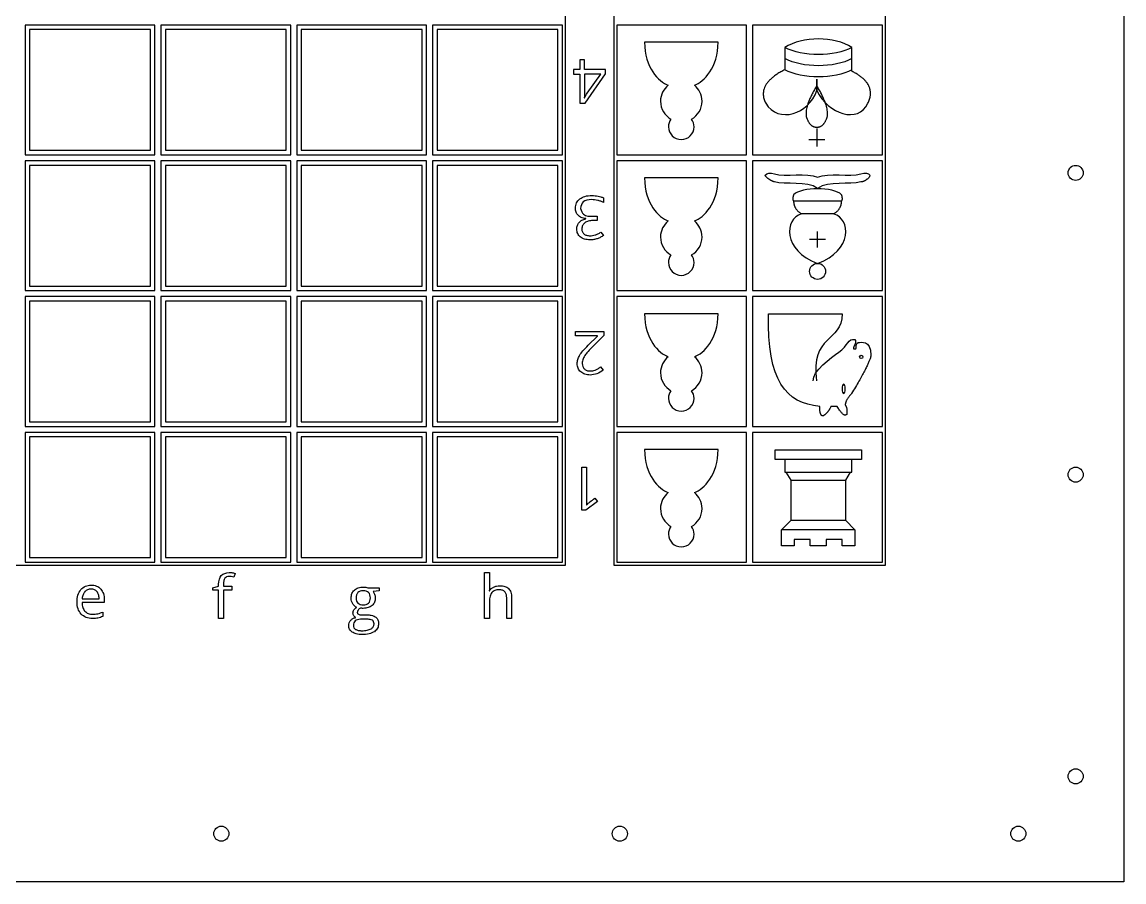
# Model space of a CAD drawing. Header units: millimetres. Extents: x 0 to 730, y -10 to 560.
# Drawn here: x 365 to 730, y -10 to 275 of the extents above; entities that cross this region are included whole.
import ezdxf

# ---------------------------------------------------------------- set-up
doc = ezdxf.new("R2010")
doc.units = ezdxf.units.MM
doc.layers.get('0').update_dxf_attribs({"linetype": 'CONTINUOUS'})

msp = doc.modelspace()

# ---------------------------------------------------------------- linework, layer by layer
for p, q in [((595.54, 268.33), (571.2, 268.33)), ((617.67, 266.6), (617.67, 259.2)), ((639.9, 258.67), (639.9, 266.6)), ((551.34, 257.73), (551.34, 252.99)), ((556.67, 257.73), (551.34, 257.73)), ((552.2, 251.39), (556.67, 257.73)), ((628.25, 256.02), (628.25, 252.32)), ((628.25, 252.32), (628.25, 256.02)), ((551.25, 249.83), (551.33, 249.83)), ((628.25, 239.75), (628.25, 233.8)), ((630.9, 235.91), (625.61, 235.91)), ((595.54, 223.33), (571.2, 223.33)), ((557.65, 216.73), (557.65, 215.19)), ((636.46, 215.65), (620.58, 215.65)), ((551.71, 209.76), (551.71, 209.84)), ((555.49, 209.2), (554.06, 209.2)), ((554.08, 210.61), (555.49, 210.61)), ((555.49, 210.61), (555.49, 209.2)), ((633.81, 211.42), (623.23, 211.42)), ((556.75, 205.36), (557.57, 204.27)), ((628.52, 200.3), (628.52, 205.6)), ((631.17, 202.95), (625.88, 202.95)), ((595.54, 178.33), (571.2, 178.33)), ((612.27, 178.3), (636.62, 178.3)), ((548.3, 171.01), (548.3, 172.49)), ((548.3, 172.49), (557.68, 172.49)), ((557.68, 172.49), (557.68, 171.11)), ((555.64, 171.01), (548.3, 171.01)), ((552.52, 167.86), (555.64, 170.93)), ((557.68, 171.11), (553.92, 167.32)), ((555.64, 170.93), (555.64, 171.01)), ((556.64, 160.73), (557.5, 159.62)), ((635.03, 147.61), (632.91, 147.61)), ((595.54, 133.33), (571.2, 133.33)), ((550.4, 113.21), (550.4, 127.49)), ((550.4, 127.49), (552.02, 127.49)), ((552.02, 127.49), (552.02, 117.31)), ((619.74, 123.13), (618.15, 125.78)), ((618.15, 125.78), (639.32, 125.78)), ((639.32, 125.78), (637.73, 123.13)), ((619.74, 109.9), (619.74, 123.13)), ((619.74, 123.13), (637.73, 123.13)), ((637.73, 123.13), (637.73, 109.9)), ((554.72, 117.25), (555.58, 116.13)), ((551.8, 113.21), (550.4, 113.21)), ((555.58, 116.13), (551.8, 113.21)), ((616.56, 106.73), (619.74, 109.9)), ((619.74, 109.9), (637.73, 109.9)), ((637.73, 109.9), (640.9, 106.73)), ((616.56, 101.44), (616.56, 106.73)), ((640.9, 106.73), (616.56, 106.73)), ((640.9, 106.73), (640.9, 101.44)), ((626.09, 103.55), (620.8, 103.55)), ((620.8, 103.55), (620.8, 101.44)), ((626.09, 101.44), (626.09, 103.55)), ((636.67, 103.55), (631.38, 103.55)), ((631.38, 103.55), (631.38, 101.44)), ((636.67, 101.44), (636.67, 103.55)), ((620.8, 101.44), (616.56, 101.44)), ((631.38, 101.44), (626.09, 101.44)), ((640.9, 101.44), (636.67, 101.44)), ((435.56, 92.27), (435.14, 90.98)), ((518.21, 77.32), (518.21, 92.52)), ((518.21, 92.52), (519.83, 92.52)), ((519.83, 92.52), (519.83, 87.92)), ((428.21, 87.5), (430.12, 88.08)), ((430.12, 88.08), (430.12, 88.67)), ((431.75, 88.72), (431.75, 88.02)), ((431.75, 88.02), (434.47, 88.02)), ((434.47, 88.02), (434.47, 86.76)), ((428.21, 86.76), (428.21, 87.5)), ((430.12, 86.76), (428.21, 86.76)), ((430.12, 77.32), (430.12, 86.76)), ((434.47, 86.76), (431.75, 86.76)), ((431.75, 86.76), (431.75, 77.32)), ((479.58, 87.52), (483.29, 87.52)), ((483.29, 86.49), (481.31, 86.26)), ((483.29, 87.52), (483.29, 86.49)), ((519.75, 86.54), (519.85, 86.54)), ((525.53, 77.32), (525.53, 84.24)), ((527.16, 84.3), (527.16, 77.32)), ((392.23, 82.57), (384.87, 82.57)), ((384.91, 83.89), (390.51, 83.89)), ((392.23, 83.6), (392.23, 82.57)), ((519.83, 82.92), (519.83, 77.32)), ((391.78, 79.46), (391.78, 78.01)), ((431.75, 77.32), (430.12, 77.32)), ((479.03, 77.06), (477.08, 77.06)), ((477.65, 78.49), (479.54, 78.49)), ((519.83, 77.32), (518.21, 77.32)), ((527.16, 77.32), (525.53, 77.32))]:
    msp.add_line(p, q)
for points in [[(730, -10), (0, -10), (0, 560), (730, 560)], [(545, 95), (545, 455), (185, 455), (185, 95)], [(651, 95), (651, 455), (561, 455), (561, 95)], [(366, 231), (409, 231), (409, 274), (366, 274)], [(411, 274), (411, 231), (454, 231), (454, 274)], [(456, 274), (456, 231), (499, 231), (499, 274)], [(501, 231), (544, 231), (544, 274), (501, 274)], [(605, 274), (562, 274), (562, 231), (605, 231)], [(650, 231), (650, 274), (607, 274), (607, 231)], [(367.5, 272.5), (367.5, 232.5), (407.5, 232.5), (407.5, 272.5)], [(412.5, 232.5), (452.5, 232.5), (452.5, 272.5), (412.5, 272.5)], [(457.5, 272.5), (457.5, 232.5), (497.5, 232.5), (497.5, 272.5)], [(502.5, 232.5), (542.5, 232.5), (542.5, 272.5), (502.5, 272.5)], [(547.67, 257.73), (549.81, 257.73), (549.81, 248.13), (551.53, 248.13), (558.31, 257.79), (558.31, 259.22), (551.34, 259.22), (551.34, 262.49), (549.81, 262.49), (549.81, 259.22), (547.67, 259.22)], [(409, 229), (366, 229), (366, 186), (409, 186)], [(407.5, 227.5), (367.5, 227.5), (367.5, 187.5), (407.5, 187.5)], [(411, 229), (411, 186), (454, 186), (454, 229)], [(412.5, 187.5), (452.5, 187.5), (452.5, 227.5), (412.5, 227.5)], [(456, 186), (499, 186), (499, 229), (456, 229)], [(457.5, 227.5), (457.5, 187.5), (497.5, 187.5), (497.5, 227.5)], [(544, 229), (501, 229), (501, 186), (544, 186)], [(502.5, 187.5), (542.5, 187.5), (542.5, 227.5), (502.5, 227.5)], [(562, 229), (562, 186), (605, 186), (605, 229)], [(607, 186), (650, 186), (650, 229), (607, 229)], [(409, 141), (409, 184), (366, 184), (366, 141)], [(407.5, 142.5), (407.5, 182.5), (367.5, 182.5), (367.5, 142.5)], [(454, 141), (454, 184), (411, 184), (411, 141)], [(452.5, 142.5), (452.5, 182.5), (412.5, 182.5), (412.5, 142.5)], [(499, 141), (499, 184), (456, 184), (456, 141)], [(497.5, 142.5), (497.5, 182.5), (457.5, 182.5), (457.5, 142.5)], [(544, 184), (501, 184), (501, 141), (544, 141)], [(542.5, 182.5), (502.5, 182.5), (502.5, 142.5), (542.5, 142.5)], [(562, 141), (605, 141), (605, 184), (562, 184)], [(650, 184), (607, 184), (607, 141), (650, 141)], [(366, 139), (366, 96), (409, 96), (409, 139)], [(411, 96), (454, 96), (454, 139), (411, 139)], [(499, 96), (499, 139), (456, 139), (456, 96)], [(544, 139), (501, 139), (501, 96), (544, 96)], [(562, 96), (605, 96), (605, 139), (562, 139)], [(607, 139), (607, 96), (650, 96), (650, 139)], [(367.5, 97.5), (407.5, 97.5), (407.5, 137.5), (367.5, 137.5)], [(452.5, 137.5), (412.5, 137.5), (412.5, 97.5), (452.5, 97.5)], [(497.5, 97.5), (497.5, 137.5), (457.5, 137.5), (457.5, 97.5)], [(542.5, 137.5), (502.5, 137.5), (502.5, 97.5), (542.5, 97.5)], [(643.02, 133.19), (643.02, 130.01), (614.45, 130.01), (614.45, 133.19)], [(639.85, 125.78), (639.85, 130.01), (617.62, 130.01), (617.62, 125.78)]]:
    msp.add_lwpolyline(points, close=True)
for centre in [(714, 225), (714, 125), (714, 25), (431, 6), (563, 6), (695, 6)]:
    msp.add_circle(centre, 2.5)
at = {"extrusion": (0, 0, -1)}
for centre, radius, start, end in [((-628.52, 192.37), 2.65, 0, 180), ((-628.52, 192.37), 2.65, -180, 0), ((-642.97, 164.01), 0.529, 0, 180), ((-642.97, 164.01), 0.529, -180, 0)]:
    msp.add_arc(centre, radius, start, end, dxfattribs=at)
msp.add_ellipse((637.15, 153.43), major_axis=(0, -1.59), ratio=0.333333, start_param=-1.570796, end_param=4.712389)
msp.add_ellipse((637.15, 153.43), major_axis=(0, -1.59), ratio=0.333333, start_param=-1.570796, end_param=4.712389)
for points, degree in [([(571.2, 268.33), (571.2, 259.94), (575.86, 255.19), (579.04, 254.07)], 3), ([(587.7, 254.07), (590.87, 255.19), (595.54, 259.94), (595.54, 268.33)], 3), ([(639.9, 266.6), (634.08, 270.31), (623.49, 270.31), (617.67, 266.6)], 3), ([(639.9, 266.6), (634.08, 263.43), (623.49, 263.43), (617.67, 266.6)], 3), ([(639.9, 262.9), (634.08, 259.73), (623.49, 259.73), (617.67, 262.9)], 3), ([(617.67, 259.2), (608.15, 254.43), (611.32, 248.08)], 2), ([(639.9, 259.2), (634.08, 256.02), (623.49, 256.02), (617.67, 259.2)], 3), ([(645.19, 248.08), (648.36, 254.43), (639.9, 258.67)], 2), ([(579.04, 254.07), (577.48, 252.81), (576.49, 250.9), (576.49, 248.75)], 3), ([(590.25, 248.75), (590.25, 250.9), (589.25, 252.81), (587.7, 254.07)], 3), ([(611.32, 248.08), (615.55, 241.2), (625.61, 244.38), (628.25, 252.32)], 3), ([(628.25, 253.9), (623.49, 245.97), (625.08, 242.79)], 2), ([(631.43, 242.79), (633.02, 245.97), (628.25, 253.9)], 2), ([(628.25, 252.32), (631.96, 244.38), (642.01, 241.2), (645.19, 248.08)], 3), ([(576.49, 248.75), (576.49, 246.2), (577.9, 243.98), (579.96, 242.8)], 3), ([(586.78, 242.8), (588.84, 243.98), (590.25, 246.2), (590.25, 248.75)], 3), ([(579.96, 242.8), (579.44, 242.09), (579.13, 241.22), (579.13, 240.28)], 3), ([(587.6, 240.28), (587.6, 241.22), (587.29, 242.09), (586.78, 242.8)], 3), ([(625.08, 242.79), (626.14, 240.15), (628.25, 240.15)], 2), ([(628.25, 240.15), (630.37, 240.15), (631.43, 242.79)], 2), ([(579.13, 240.28), (579.13, 237.94), (581.03, 236.05), (583.37, 236.05)], 3), ([(583.37, 236.05), (585.71, 236.05), (587.6, 237.94), (587.6, 240.28)], 3), ([(571.2, 223.33), (571.2, 214.94), (575.86, 210.19), (579.04, 209.07)], 3), ([(587.7, 209.07), (590.87, 210.19), (595.54, 214.94), (595.54, 223.33)], 3), ([(611.06, 224.12), (611.78, 225.14), (612.8, 225.16), (614.23, 224.65)], 3), ([(614.23, 222), (612.49, 222.57), (611.06, 224.12)], 2), ([(614.23, 224.65), (617.82, 223.62), (624.93, 225.13), (628.52, 223.59)], 3), ([(628.52, 223.59), (632.11, 225.13), (639.22, 223.62), (642.81, 224.65)], 3), ([(642.81, 224.65), (644.24, 225.16), (645.27, 225.14), (645.98, 224.12)], 3), ([(645.98, 224.12), (644.55, 222.06), (642.81, 222)], 2), ([(628.52, 219.88), (624.93, 222.46), (617.82, 220.97), (614.23, 222)], 3), ([(636.46, 217.77), (633.81, 220.41), (623.23, 220.41), (620.58, 217.77)], 3), ([(642.81, 222), (639.22, 220.97), (632.11, 222.46), (628.52, 219.88)], 3), ([(620.58, 217.77), (620.05, 216.18), (620.58, 215.65)], 2), ([(620.58, 215.65), (620.58, 213), (623.23, 211.42)], 2), ([(633.81, 211.42), (636.46, 213), (636.46, 215.65)], 2), ([(636.46, 215.65), (636.99, 216.18), (636.46, 217.77)], 2), ([(579.04, 209.07), (577.48, 207.81), (576.49, 205.9), (576.49, 203.75)], 3), ([(590.25, 203.75), (590.25, 205.9), (589.25, 207.81), (587.7, 209.07)], 3), ([(623.23, 211.42), (617.41, 209.83), (616.88, 199.25), (628.52, 195.01)], 3), ([(628.52, 195.01), (640.16, 199.25), (639.63, 209.83), (633.81, 211.42)], 3), ([(576.49, 203.75), (576.49, 201.2), (577.9, 198.98), (579.96, 197.8)], 3), ([(586.78, 197.8), (588.84, 198.98), (590.25, 201.2), (590.25, 203.75)], 3), ([(579.96, 197.8), (579.44, 197.09), (579.13, 196.22), (579.13, 195.28)], 3), ([(587.6, 195.28), (587.6, 196.22), (587.29, 197.09), (586.78, 197.8)], 3), ([(579.13, 195.28), (579.13, 192.94), (581.03, 191.05), (583.37, 191.05)], 3), ([(583.37, 191.05), (585.71, 191.05), (587.6, 192.94), (587.6, 195.28)], 3), ([(571.2, 178.33), (571.2, 169.94), (575.86, 165.19), (579.04, 164.07)], 3), ([(587.7, 164.07), (590.87, 165.19), (595.54, 169.94), (595.54, 178.33)], 3), ([(629.21, 147.61), (618.1, 148.67), (611.75, 156.08), (612.27, 178.3)], 3), ([(636.62, 178.3), (636.62, 168.78), (626.03, 171.42), (628.15, 156.08)], 3), ([(635.56, 165.6), (638.73, 167.72), (638.54, 170.19), (640.85, 169.83)], 3), ([(640.85, 169.83), (641.95, 168.84), (639.36, 166.62), (640.85, 166.66)], 3), ([(640.85, 166.66), (641.91, 166.66), (640.65, 167.96), (641.91, 168.78)], 3), ([(641.91, 168.78), (642.97, 168.78), (646.14, 169.83), (646.14, 164.54)], 3), ([(627.09, 156.08), (626.69, 159.15), (632.97, 163.87), (635.56, 165.6)], 3), ([(646.14, 164.54), (646.14, 162.43), (639.79, 151.84)], 2), ([(579.04, 164.07), (577.48, 162.81), (576.49, 160.9), (576.49, 158.75)], 3), ([(590.25, 158.75), (590.25, 160.9), (589.25, 162.81), (587.7, 164.07)], 3), ([(576.49, 158.75), (576.49, 156.2), (577.9, 153.98), (579.96, 152.8)], 3), ([(586.78, 152.8), (588.84, 153.98), (590.25, 156.2), (590.25, 158.75)], 3), ([(579.96, 152.8), (579.44, 152.09), (579.13, 151.22), (579.13, 150.28)], 3), ([(579.13, 150.28), (579.13, 147.94), (581.03, 146.05), (583.37, 146.05)], 3), ([(583.37, 146.05), (585.71, 146.05), (587.6, 147.94), (587.6, 150.28)], 3), ([(587.6, 150.28), (587.6, 151.22), (587.29, 152.09), (586.78, 152.8)], 3), ([(639.79, 151.84), (637.79, 149.83), (637.67, 148.14)], 2), ([(630.27, 144.43), (629.21, 144.43), (629.21, 147.61)], 2), ([(632.91, 147.61), (632.09, 145.5), (630.27, 144.43)], 2), ([(638.2, 144.96), (637.15, 143.9), (635.03, 147.61)], 2), ([(637.67, 148.14), (638.45, 147.09), (638.2, 146.02), (638.2, 144.96)], 3), ([(571.2, 133.33), (571.2, 124.94), (575.86, 120.19), (579.04, 119.07)], 3), ([(587.7, 119.07), (590.87, 120.19), (595.54, 124.94), (595.54, 133.33)], 3), ([(579.04, 119.07), (577.48, 117.81), (576.49, 115.9), (576.49, 113.75)], 3), ([(590.25, 113.75), (590.25, 115.9), (589.25, 117.81), (587.7, 119.07)], 3), ([(576.49, 113.75), (576.49, 111.2), (577.9, 108.98), (579.96, 107.8)], 3), ([(586.78, 107.8), (588.84, 108.98), (590.25, 111.2), (590.25, 113.75)], 3), ([(579.96, 107.8), (579.44, 107.09), (579.13, 106.22), (579.13, 105.28)], 3), ([(587.6, 105.28), (587.6, 106.22), (587.29, 107.09), (586.78, 107.8)], 3), ([(579.13, 105.28), (579.13, 102.94), (581.03, 101.05), (583.37, 101.05)], 3), ([(583.37, 101.05), (585.71, 101.05), (587.6, 102.94), (587.6, 105.28)], 3)]:
    msp.add_open_spline(points, degree=degree)
for points, knots in [([(551.34, 252.99), (551.34, 252.49), (551.33, 251.44), (551.28, 250.39), (551.25, 249.83)], [0, 0, 0, 0, 0.1487016, 0.3156094, 0.3156094, 0.3156094, 0.3156094]), ([(551.33, 249.83), (551.47, 250.12), (551.74, 250.65), (552.06, 251.16), (552.2, 251.39)], [0, 0, 0, 0, 0.0969709, 0.1784898, 0.1784898, 0.1784898, 0.1784898]), ([(548.33, 213.26), (548.38, 213.89), (548.47, 215.11), (549.32, 215.98), (549.73, 216.39)], [0, 0, 0, 0, 0.1835474, 0.3533915, 0.3533915, 0.3533915, 0.3533915]), ([(549.73, 216.39), (550.29, 216.71), (551.53, 217.42), (552.96, 217.47), (553.75, 217.49)], [0, 0, 0, 0, 0.1894257, 0.4217605, 0.4217605, 0.4217605, 0.4217605]), ([(553.69, 216.13), (552.61, 216.06), (550.65, 215.94), (550.19, 214.07), (549.99, 213.22)], [0, 0, 0, 0, 0.2869676, 0.5240748, 0.5240748, 0.5240748, 0.5240748]), ([(555.68, 215.89), (555.34, 215.96), (554.68, 216.1), (554.01, 216.12), (553.69, 216.13)], [0, 0, 0, 0, 0.1037475, 0.2004916, 0.2004916, 0.2004916, 0.2004916]), ([(553.75, 217.49), (554.11, 217.48), (554.8, 217.47), (555.49, 217.37), (555.82, 217.32)], [0, 0, 0, 0, 0.1086022, 0.2084042, 0.2084042, 0.2084042, 0.2084042]), ([(557.65, 215.19), (557.34, 215.34), (556.7, 215.63), (556.02, 215.8), (555.68, 215.89)], [0, 0, 0, 0, 0.1040526, 0.210171, 0.210171, 0.210171, 0.210171]), ([(555.82, 217.32), (556.13, 217.25), (556.77, 217.12), (557.36, 216.86), (557.65, 216.73)], [0, 0, 0, 0, 0.0957545, 0.1928751, 0.1928751, 0.1928751, 0.1928751]), ([(549.16, 210.94), (548.92, 211.27), (548.41, 211.96), (548.35, 212.81), (548.33, 213.26)], [0, 0, 0, 0, 0.1196359, 0.2509514, 0.2509514, 0.2509514, 0.2509514]), ([(549.99, 213.22), (550.25, 212.47), (550.89, 210.64), (552.9, 210.62), (554.08, 210.61)], [0, 0, 0, 0, 0.2207101, 0.5347854, 0.5347854, 0.5347854, 0.5347854]), ([(548.77, 206.35), (548.79, 206.78), (548.84, 207.6), (549.31, 208.28), (549.53, 208.6)], [0, 0, 0, 0, 0.1262156, 0.2413496, 0.2413496, 0.2413496, 0.2413496]), ([(551.71, 209.84), (551.19, 209.93), (550.24, 210.08), (549.49, 210.67), (549.16, 210.94)], [0, 0, 0, 0, 0.1544831, 0.2818187, 0.2818187, 0.2818187, 0.2818187]), ([(549.53, 208.6), (549.83, 208.87), (550.45, 209.44), (551.27, 209.65), (551.71, 209.76)], [0, 0, 0, 0, 0.117826, 0.2499575, 0.2499575, 0.2499575, 0.2499575]), ([(551.41, 208.46), (551.12, 208.19), (550.54, 207.63), (550.46, 206.82), (550.43, 206.41)], [0, 0, 0, 0, 0.1148153, 0.2341557, 0.2341557, 0.2341557, 0.2341557]), ([(554.06, 209.2), (553.55, 209.18), (552.6, 209.14), (551.78, 208.68), (551.41, 208.46)], [0, 0, 0, 0, 0.1513652, 0.27941, 0.27941, 0.27941, 0.27941]), ([(549.91, 203.76), (549.58, 204.11), (548.89, 204.84), (548.81, 205.84), (548.77, 206.35)], [0, 0, 0, 0, 0.1411191, 0.2911414, 0.2911414, 0.2911414, 0.2911414]), ([(550.43, 206.41), (550.45, 206.08), (550.5, 205.45), (550.94, 204.99), (551.14, 204.77)], [0, 0, 0, 0, 0.0951578, 0.184211, 0.184211, 0.184211, 0.184211]), ([(551.14, 204.77), (551.42, 204.59), (552.01, 204.22), (552.71, 204.19), (553.09, 204.17)], [0, 0, 0, 0, 0.0957081, 0.2069429, 0.2069429, 0.2069429, 0.2069429]), ([(553.09, 204.17), (553.4, 204.18), (554, 204.2), (554.58, 204.35), (554.86, 204.42)], [0, 0, 0, 0, 0.0912862, 0.1790774, 0.1790774, 0.1790774, 0.1790774]), ([(554.86, 204.42), (555.16, 204.54), (555.82, 204.78), (556.43, 205.16), (556.75, 205.36)], [0, 0, 0, 0, 0.0959579, 0.2119341, 0.2119341, 0.2119341, 0.2119341]), ([(553.13, 202.81), (552.5, 202.84), (551.34, 202.88), (550.36, 203.48), (549.91, 203.76)], [0, 0, 0, 0, 0.1860775, 0.3409578, 0.3409578, 0.3409578, 0.3409578]), ([(555.55, 203.2), (555.16, 203.09), (554.37, 202.86), (553.55, 202.83), (553.13, 202.81)], [0, 0, 0, 0, 0.121334, 0.245614, 0.245614, 0.245614, 0.245614]), ([(557.57, 204.27), (557.27, 204.05), (556.64, 203.61), (555.92, 203.34), (555.55, 203.2)], [0, 0, 0, 0, 0.1123906, 0.2298375, 0.2298375, 0.2298375, 0.2298375]), ([(548.9, 161.79), (548.94, 162.25), (549.01, 163.2), (549.44, 164.05), (549.66, 164.48)], [0, 0, 0, 0, 0.1369052, 0.2826758, 0.2826758, 0.2826758, 0.2826758]), ([(549.66, 164.48), (550.02, 165), (550.85, 166.22), (551.91, 167.26), (552.52, 167.86)], [0, 0, 0, 0, 0.1864732, 0.4426323, 0.4426323, 0.4426323, 0.4426323]), ([(551.66, 164.83), (551.49, 164.59), (551.17, 164.13), (550.94, 163.62), (550.84, 163.38)], [0, 0, 0, 0, 0.0877391, 0.1670582, 0.1670582, 0.1670582, 0.1670582]), ([(553.92, 167.32), (553.44, 166.83), (552.65, 166.03), (551.93, 165.16), (551.66, 164.83)], [0, 0, 0, 0, 0.2066008, 0.3368234, 0.3368234, 0.3368234, 0.3368234]), ([(550.05, 159.03), (549.71, 159.41), (549.02, 160.2), (548.94, 161.25), (548.9, 161.79)], [0, 0, 0, 0, 0.1475548, 0.305505, 0.305505, 0.305505, 0.305505]), ([(550.84, 163.38), (550.76, 163.13), (550.59, 162.64), (550.57, 162.12), (550.56, 161.86)], [0, 0, 0, 0, 0.076105, 0.1550815, 0.1550815, 0.1550815, 0.1550815]), ([(550.56, 161.86), (550.59, 161.5), (550.63, 160.82), (551.05, 160.29), (551.26, 160.04)], [0, 0, 0, 0, 0.1042929, 0.1989266, 0.1989266, 0.1989266, 0.1989266]), ([(554.86, 159.66), (555.15, 159.79), (555.78, 160.07), (556.34, 160.5), (556.64, 160.73)], [0, 0, 0, 0, 0.0937574, 0.2075974, 0.2075974, 0.2075974, 0.2075974]), ([(553.2, 158.01), (552.58, 158.04), (551.43, 158.09), (550.48, 158.73), (550.05, 159.03)], [0, 0, 0, 0, 0.1812641, 0.3374788, 0.3374788, 0.3374788, 0.3374788]), ([(551.26, 160.04), (551.52, 159.84), (552.09, 159.42), (552.8, 159.38), (553.18, 159.36)], [0, 0, 0, 0, 0.0968929, 0.2077911, 0.2077911, 0.2077911, 0.2077911]), ([(553.18, 159.36), (553.47, 159.38), (554.05, 159.4), (554.59, 159.57), (554.86, 159.66)], [0, 0, 0, 0, 0.0868598, 0.1716887, 0.1716887, 0.1716887, 0.1716887]), ([(557.5, 159.62), (556.83, 159.15), (555.54, 158.23), (553.97, 158.08), (553.2, 158.01)], [0, 0, 0, 0, 0.2389195, 0.4661562, 0.4661562, 0.4661562, 0.4661562]), ([(552.02, 117.31), (552.02, 116.9), (552.01, 116.1), (551.96, 115.3), (551.94, 114.91)], [0, 0, 0, 0, 0.1235514, 0.2404052, 0.2404052, 0.2404052, 0.2404052]), ([(552.4, 115.34), (552.63, 115.54), (553.4, 116.18), (554.18, 116.81), (554.72, 117.25)], [0, 0, 0, 0, 0.0920579, 0.3004752, 0.3004752, 0.3004752, 0.3004752]), ([(551.94, 114.91), (552.01, 114.98), (552.16, 115.13), (552.32, 115.27), (552.4, 115.34)], [0, 0, 0, 0, 0.0302153, 0.06288, 0.06288, 0.06288, 0.06288]), ([(430.12, 88.67), (430.24, 89.82), (430.45, 92), (432.57, 92.41), (433.57, 92.6)], [0, 0, 0, 0, 0.306974, 0.5835432, 0.5835432, 0.5835432, 0.5835432]), ([(433.54, 91.28), (433.26, 91.27), (432.73, 91.23), (432.36, 90.85), (432.18, 90.67)], [0, 0, 0, 0, 0.0812791, 0.153537, 0.153537, 0.153537, 0.153537]), ([(435.14, 90.98), (434.86, 91.07), (434.33, 91.23), (433.79, 91.27), (433.54, 91.28)], [0, 0, 0, 0, 0.0898308, 0.163463, 0.163463, 0.163463, 0.163463]), ([(433.57, 92.6), (433.88, 92.58), (434.56, 92.54), (435.21, 92.36), (435.56, 92.27)], [0, 0, 0, 0, 0.0926684, 0.2025443, 0.2025443, 0.2025443, 0.2025443]), ([(384.48, 86.89), (384.95, 87.33), (385.9, 88.24), (387.22, 88.36), (387.89, 88.41)], [0, 0, 0, 0, 0.1876354, 0.3837725, 0.3837725, 0.3837725, 0.3837725]), ([(387.89, 88.41), (388.52, 88.37), (389.73, 88.28), (390.63, 87.48), (391.07, 87.09)], [0, 0, 0, 0, 0.1825816, 0.3523252, 0.3523252, 0.3523252, 0.3523252]), ([(432.18, 90.67), (432.06, 90.41), (431.76, 89.8), (431.75, 89.11), (431.75, 88.72)], [0, 0, 0, 0, 0.0860315, 0.2028821, 0.2028821, 0.2028821, 0.2028821]), ([(475.07, 86.76), (475.48, 87.04), (476.39, 87.64), (477.48, 87.69), (478.07, 87.71)], [0, 0, 0, 0, 0.1464963, 0.3201573, 0.3201573, 0.3201573, 0.3201573]), ([(478.07, 87.71), (478.34, 87.71), (478.85, 87.69), (479.34, 87.57), (479.58, 87.52)], [0, 0, 0, 0, 0.079808, 0.1526687, 0.1526687, 0.1526687, 0.1526687]), ([(519.83, 87.92), (519.83, 87.66), (519.83, 87.2), (519.78, 86.74), (519.75, 86.54)], [0, 0, 0, 0, 0.0759529, 0.1379977, 0.1379977, 0.1379977, 0.1379977]), ([(519.85, 86.54), (520.03, 86.78), (520.4, 87.29), (520.94, 87.6), (521.21, 87.75)], [0, 0, 0, 0, 0.0901049, 0.1843952, 0.1843952, 0.1843952, 0.1843952]), ([(521.21, 87.75), (521.52, 87.88), (522.17, 88.15), (522.87, 88.18), (523.23, 88.2)], [0, 0, 0, 0, 0.1003024, 0.2079329, 0.2079329, 0.2079329, 0.2079329]), ([(523.23, 88.2), (523.82, 88.18), (524.9, 88.14), (525.78, 87.54), (526.17, 87.27)], [0, 0, 0, 0, 0.1733282, 0.314548, 0.314548, 0.314548, 0.314548]), ([(383.21, 82.78), (383.25, 83.58), (383.31, 85.06), (384.11, 86.31), (384.48, 86.89)], [0, 0, 0, 0, 0.2343403, 0.4370839, 0.4370839, 0.4370839, 0.4370839]), ([(385.81, 86.22), (385.58, 85.89), (385.09, 85.2), (384.97, 84.35), (384.91, 83.89)], [0, 0, 0, 0, 0.1172294, 0.2527965, 0.2527965, 0.2527965, 0.2527965]), ([(387.87, 87.06), (387.47, 87.03), (386.69, 86.97), (386.1, 86.46), (385.81, 86.22)], [0, 0, 0, 0, 0.1179329, 0.2276837, 0.2276837, 0.2276837, 0.2276837]), ([(389.83, 86.24), (389.57, 86.48), (389.01, 86.98), (388.27, 87.03), (387.87, 87.06)], [0, 0, 0, 0, 0.1032211, 0.2175487, 0.2175487, 0.2175487, 0.2175487]), ([(390.51, 83.89), (390.5, 84.36), (390.47, 85.2), (390.03, 85.92), (389.83, 86.24)], [0, 0, 0, 0, 0.1364542, 0.2484171, 0.2484171, 0.2484171, 0.2484171]), ([(391.07, 87.09), (391.41, 86.6), (392.13, 85.55), (392.2, 84.27), (392.23, 83.6)], [0, 0, 0, 0, 0.1766808, 0.3745256, 0.3745256, 0.3745256, 0.3745256]), ([(474.01, 84.05), (474.04, 84.59), (474.1, 85.61), (474.76, 86.39), (475.07, 86.76)], [0, 0, 0, 0, 0.1578736, 0.2979108, 0.2979108, 0.2979108, 0.2979108]), ([(474.54, 82.18), (474.38, 82.46), (474.07, 83.05), (474.03, 83.71), (474.01, 84.05)], [0, 0, 0, 0, 0.096396, 0.1968758, 0.1968758, 0.1968758, 0.1968758]), ([(476.25, 85.92), (476.07, 85.67), (475.67, 85.13), (475.65, 84.46), (475.63, 84.09)], [0, 0, 0, 0, 0.0892224, 0.1965275, 0.1965275, 0.1965275, 0.1965275]), ([(475.63, 84.09), (475.65, 83.75), (475.68, 83.11), (476.08, 82.62), (476.27, 82.39)], [0, 0, 0, 0, 0.0998967, 0.185573, 0.185573, 0.185573, 0.185573]), ([(478, 86.53), (477.65, 86.51), (477, 86.48), (476.49, 86.1), (476.25, 85.92)], [0, 0, 0, 0, 0.1020511, 0.1897409, 0.1897409, 0.1897409, 0.1897409]), ([(480.4, 84.12), (480.3, 84.82), (480.1, 86.23), (478.7, 86.43), (478, 86.53)], [0, 0, 0, 0, 0.1905749, 0.3801944, 0.3801944, 0.3801944, 0.3801944]), ([(478.03, 81.81), (478.72, 81.91), (480.09, 82.09), (480.29, 83.45), (480.4, 84.12)], [0, 0, 0, 0, 0.1866914, 0.3693973, 0.3693973, 0.3693973, 0.3693973]), ([(482.02, 84.12), (481.98, 83.63), (481.9, 82.67), (481.25, 81.96), (480.94, 81.61)], [0, 0, 0, 0, 0.1439033, 0.2801111, 0.2801111, 0.2801111, 0.2801111]), ([(481.31, 86.26), (481.4, 86.13), (481.6, 85.85), (481.73, 85.53), (481.8, 85.36)], [0, 0, 0, 0, 0.0473374, 0.1024029, 0.1024029, 0.1024029, 0.1024029]), ([(481.8, 85.36), (481.86, 85.17), (482, 84.77), (482.01, 84.34), (482.02, 84.12)], [0, 0, 0, 0, 0.0609384, 0.1269585, 0.1269585, 0.1269585, 0.1269585]), ([(520.61, 85.92), (520.38, 85.53), (519.85, 84.6), (519.84, 83.53), (519.83, 82.92)], [0, 0, 0, 0, 0.1343657, 0.3150984, 0.3150984, 0.3150984, 0.3150984]), ([(523.07, 86.84), (522.56, 86.82), (521.64, 86.78), (520.93, 86.19), (520.61, 85.92)], [0, 0, 0, 0, 0.1479094, 0.2697001, 0.2697001, 0.2697001, 0.2697001]), ([(524.94, 86.2), (524.69, 86.38), (524.15, 86.8), (523.46, 86.83), (523.07, 86.84)], [0, 0, 0, 0, 0.0904221, 0.2017023, 0.2017023, 0.2017023, 0.2017023]), ([(525.53, 84.24), (525.52, 84.64), (525.5, 85.35), (525.11, 85.93), (524.94, 86.2)], [0, 0, 0, 0, 0.1152243, 0.2077768, 0.2077768, 0.2077768, 0.2077768]), ([(526.17, 87.27), (526.46, 86.88), (527.1, 86), (527.14, 84.91), (527.16, 84.3)], [0, 0, 0, 0, 0.1413978, 0.3187623, 0.3187623, 0.3187623, 0.3187623]), ([(384.58, 78.77), (384.18, 79.32), (383.32, 80.52), (383.25, 81.99), (383.21, 82.78)], [0, 0, 0, 0, 0.2008143, 0.4321179, 0.4321179, 0.4321179, 0.4321179]), ([(384.87, 82.57), (384.91, 82), (384.97, 80.96), (385.56, 80.1), (385.82, 79.71)], [0, 0, 0, 0, 0.167844, 0.3066244, 0.3066244, 0.3066244, 0.3066244]), ([(475.91, 81.01), (475.64, 81.15), (475.09, 81.43), (474.72, 81.92), (474.54, 82.18)], [0, 0, 0, 0, 0.0890007, 0.1816134, 0.1816134, 0.1816134, 0.1816134]), ([(474.92, 80.16), (475.05, 80.31), (475.33, 80.65), (475.7, 80.88), (475.91, 81.01)], [0, 0, 0, 0, 0.0593132, 0.1312411, 0.1312411, 0.1312411, 0.1312411]), ([(477.08, 80.75), (476.78, 80.57), (476.24, 80.25), (476.11, 79.64), (476.05, 79.36)], [0, 0, 0, 0, 0.0994075, 0.1802165, 0.1802165, 0.1802165, 0.1802165]), ([(476.27, 82.39), (476.51, 82.22), (477.04, 81.86), (477.68, 81.83), (478.03, 81.81)], [0, 0, 0, 0, 0.0872425, 0.1889093, 0.1889093, 0.1889093, 0.1889093]), ([(477.98, 80.67), (477.83, 80.67), (477.53, 80.68), (477.23, 80.73), (477.08, 80.75)], [0, 0, 0, 0, 0.04632491, 0.09008067, 0.09008067, 0.09008067, 0.09008067]), ([(480.94, 81.61), (480.53, 81.34), (479.63, 80.75), (478.56, 80.7), (477.98, 80.67)], [0, 0, 0, 0, 0.1459405, 0.3156329, 0.3156329, 0.3156329, 0.3156329]), ([(388.31, 77.32), (387.58, 77.37), (386.18, 77.46), (385.09, 78.34), (384.58, 78.77)], [0, 0, 0, 0, 0.2147807, 0.4095359, 0.4095359, 0.4095359, 0.4095359]), ([(385.82, 79.71), (386.17, 79.43), (386.91, 78.82), (387.87, 78.77), (388.37, 78.74)], [0, 0, 0, 0, 0.1312816, 0.2791958, 0.2791958, 0.2791958, 0.2791958]), ([(390.16, 77.48), (389.88, 77.43), (389.27, 77.33), (388.65, 77.32), (388.31, 77.32)], [0, 0, 0, 0, 0.0852006, 0.1854364, 0.1854364, 0.1854364, 0.1854364]), ([(388.37, 78.74), (388.95, 78.77), (390.12, 78.83), (391.22, 79.25), (391.78, 79.46)], [0, 0, 0, 0, 0.1722908, 0.3501384, 0.3501384, 0.3501384, 0.3501384]), ([(391.78, 78.01), (391.5, 77.9), (390.98, 77.68), (390.42, 77.55), (390.16, 77.48)], [0, 0, 0, 0, 0.0892471, 0.1708363, 0.1708363, 0.1708363, 0.1708363]), ([(473.21, 75.01), (473.23, 75.32), (473.28, 75.94), (473.65, 76.44), (473.83, 76.69)], [0, 0, 0, 0, 0.0917542, 0.1819845, 0.1819845, 0.1819845, 0.1819845]), ([(473.83, 76.69), (474.07, 76.91), (474.57, 77.37), (475.23, 77.55), (475.57, 77.65)], [0, 0, 0, 0, 0.0953223, 0.2015588, 0.2015588, 0.2015588, 0.2015588]), ([(474.61, 79.13), (474.62, 79.31), (474.64, 79.68), (474.83, 80), (474.92, 80.16)], [0, 0, 0, 0, 0.0558829, 0.1092636, 0.1092636, 0.1092636, 0.1092636]), ([(474.88, 78.22), (474.8, 78.36), (474.64, 78.64), (474.62, 78.96), (474.61, 79.13)], [0, 0, 0, 0, 0.04695493, 0.09583747, 0.09583747, 0.09583747, 0.09583747]), ([(475.57, 77.65), (475.44, 77.72), (475.17, 77.86), (474.98, 78.1), (474.88, 78.22)], [0, 0, 0, 0, 0.04446271, 0.09039725, 0.09039725, 0.09039725, 0.09039725]), ([(477.08, 77.06), (476.74, 77.05), (476.12, 77.02), (475.6, 76.69), (475.36, 76.53)], [0, 0, 0, 0, 0.0991533, 0.1828217, 0.1828217, 0.1828217, 0.1828217]), ([(476.05, 79.36), (476.07, 79.22), (476.09, 78.95), (476.31, 78.79), (476.41, 78.71)], [0, 0, 0, 0, 0.03959258, 0.07778507, 0.07778507, 0.07778507, 0.07778507]), ([(476.41, 78.71), (476.57, 78.64), (476.97, 78.49), (477.4, 78.49), (477.65, 78.49)], [0, 0, 0, 0, 0.0514774, 0.1264576, 0.1264576, 0.1264576, 0.1264576]), ([(481.05, 76.72), (480.8, 76.82), (480.15, 77.07), (479.45, 77.06), (479.03, 77.06)], [0, 0, 0, 0, 0.0814777, 0.2066935, 0.2066935, 0.2066935, 0.2066935]), ([(479.54, 78.49), (480.06, 78.48), (481.01, 78.45), (481.83, 77.98), (482.2, 77.77)], [0, 0, 0, 0, 0.1538422, 0.2790155, 0.2790155, 0.2790155, 0.2790155]), ([(481.59, 75.52), (481.58, 75.78), (481.55, 76.26), (481.21, 76.58), (481.05, 76.72)], [0, 0, 0, 0, 0.074457, 0.1362094, 0.1362094, 0.1362094, 0.1362094]), ([(482.2, 77.77), (482.47, 77.49), (483.03, 76.9), (483.09, 76.09), (483.12, 75.66)], [0, 0, 0, 0, 0.1129426, 0.2370286, 0.2370286, 0.2370286, 0.2370286]), ([(474.34, 72.79), (474.01, 73.08), (473.34, 73.67), (473.25, 74.56), (473.21, 75.01)], [0, 0, 0, 0, 0.1270758, 0.2571027, 0.2571027, 0.2571027, 0.2571027]), ([(475.36, 76.53), (475.18, 76.33), (474.8, 75.9), (474.76, 75.33), (474.74, 75.03)], [0, 0, 0, 0, 0.0788417, 0.1669017, 0.1669017, 0.1669017, 0.1669017]), ([(474.74, 75.03), (474.77, 74.76), (474.83, 74.22), (475.26, 73.88), (475.48, 73.72)], [0, 0, 0, 0, 0.0782102, 0.1561259, 0.1561259, 0.1561259, 0.1561259]), ([(475.48, 73.72), (475.77, 73.59), (476.44, 73.29), (477.17, 73.28), (477.58, 73.27)], [0, 0, 0, 0, 0.0953911, 0.2170239, 0.2170239, 0.2170239, 0.2170239]), ([(477.58, 73.27), (478.18, 73.28), (479.23, 73.29), (480.2, 73.7), (480.61, 73.88)], [0, 0, 0, 0, 0.1784176, 0.3112135, 0.3112135, 0.3112135, 0.3112135]), ([(480.61, 73.88), (480.89, 74.09), (481.45, 74.51), (481.54, 75.19), (481.59, 75.52)], [0, 0, 0, 0, 0.1026849, 0.1990168, 0.1990168, 0.1990168, 0.1990168]), ([(483.12, 75.66), (483.07, 75.1), (482.96, 74.01), (482.12, 73.3), (481.7, 72.94)], [0, 0, 0, 0, 0.1608858, 0.3172919, 0.3172919, 0.3172919, 0.3172919]), ([(477.56, 72.01), (476.93, 72.03), (475.8, 72.05), (474.79, 72.57), (474.34, 72.79)], [0, 0, 0, 0, 0.185976, 0.3351499, 0.3351499, 0.3351499, 0.3351499]), ([(481.7, 72.94), (481.13, 72.67), (479.83, 72.05), (478.38, 72.03), (477.56, 72.01)], [0, 0, 0, 0, 0.1880278, 0.4287708, 0.4287708, 0.4287708, 0.4287708])]:
    msp.add_open_spline(points, degree=3, knots=knots)

doc.saveas('drawing.dxf')
